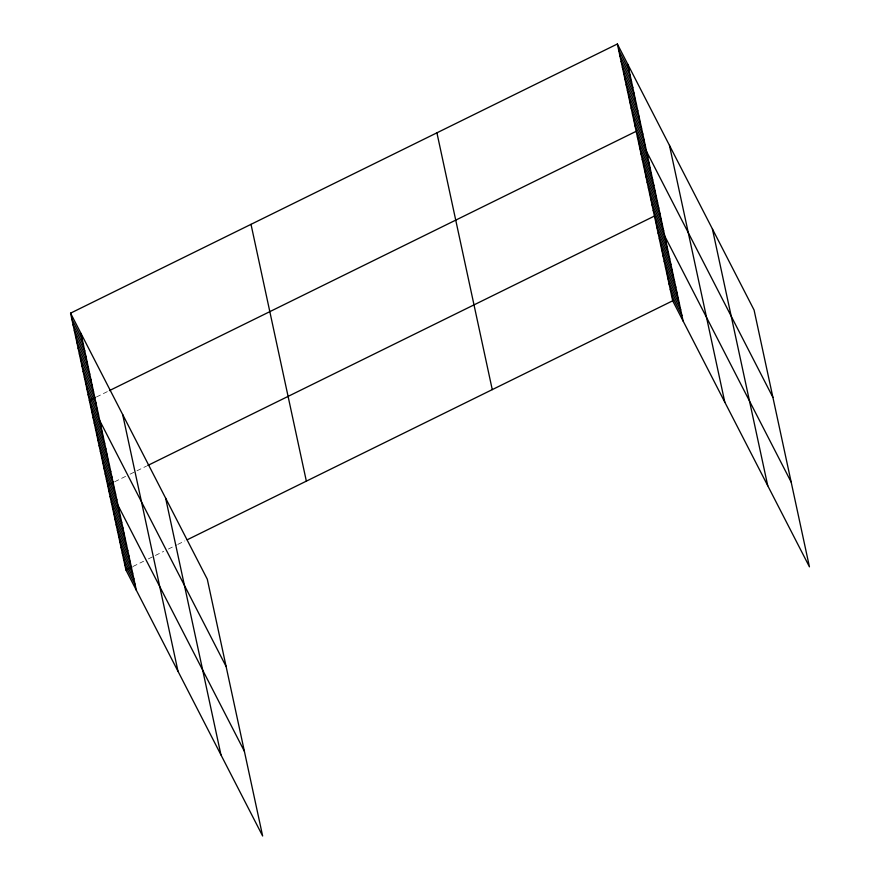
<?xml version="1.0" encoding="UTF-8"?>
<svg xmlns="http://www.w3.org/2000/svg" width="880" height="880" viewBox="0 0 880 880"><rect width="100%" height="100%" fill="white"/><g stroke="black" fill="none" stroke-linecap="round" stroke-linejoin="round"><path stroke-width="0.66" stroke-dasharray="4.4 3.3" d="M96.459 396.99L109.439 390.599M114.73 481.734L126.522 475.926M130.053 474.188L146.564 466.059M132.99 566.478L143.605 561.253M148.324 558.932L154.22 556.028M155.397 555.445L163.658 551.386M168.366 549.054L176.627 544.995M177.804 544.412L184.877 540.936"/><path stroke-width="1.32" d="M70.565 313.159L207.295 579.205L262.636 836L125.917 569.954L70.565 313.159L617.364 44L754.083 310.046L809.435 566.841L672.705 300.795L617.364 44M95.282 397.573L89.386 400.477L226.116 666.512M109.439 390.599L636.174 131.307L772.904 397.353M113.542 482.317L107.646 485.21L244.376 751.256M147.752 465.476L654.445 216.051L791.164 482.097M125.917 569.954L131.813 567.061M187.242 539.77L672.705 300.795M618.618 49.819L629.035 70.092M619.872 55.638L630.289 75.911M621.126 61.457L631.543 81.73M622.38 67.287L632.797 87.56M623.634 73.106L634.051 93.379M624.888 78.925L635.305 99.198M626.142 84.744L636.559 105.017M627.396 90.563L637.813 110.836M628.65 96.382L639.067 116.655M629.904 102.212L640.321 122.485M631.158 108.031L641.575 128.304M632.412 113.85L642.829 134.123M633.666 119.669L644.083 139.942M634.92 125.488L645.337 145.761M637.395 136.961L647.812 157.234M638.616 142.615L649.033 162.888M639.826 148.258L650.243 168.531M641.047 153.912L651.464 174.185M642.268 159.555L652.685 179.828M643.478 165.209L653.906 185.482M644.699 170.863L655.116 191.136M645.92 176.506L656.337 196.779M647.13 182.16L657.558 202.433M648.351 187.803L658.768 208.076M649.572 193.457L659.989 213.73M650.793 199.111L661.21 219.384M652.003 204.754L662.42 225.027M653.224 210.408L663.641 230.681M655.655 221.705L666.072 241.978M656.876 227.359L667.293 247.621M658.097 233.002L668.514 253.275M659.307 238.656L669.724 258.929M660.528 244.299L670.945 264.572M661.749 249.953L672.166 270.226M662.959 255.607L673.387 275.869M664.18 261.25L674.597 281.523M665.401 266.904L675.818 287.177M666.622 272.547L677.039 292.82M667.832 278.201L678.249 298.474M669.053 283.855L679.47 304.117M670.274 289.498L680.691 309.771M671.484 295.152L681.901 315.425M71.819 318.978L82.247 339.251M73.073 324.797L83.501 345.07M74.327 330.627L84.755 350.889M75.592 336.446L86.009 356.719M76.846 342.265L87.263 362.538M78.1 348.084L88.517 368.357M79.354 353.903L89.771 374.176M80.608 359.722L91.025 379.995M81.862 365.552L92.279 385.814M83.116 371.371L93.533 391.644M84.37 377.19L94.787 397.463M85.624 383.009L96.041 403.282M86.878 388.828L97.295 409.101M88.132 394.647L98.549 414.92M90.607 406.12L101.024 426.393M91.817 411.774L102.245 432.047M93.038 417.417L103.455 437.69M94.259 423.071L104.676 443.344M95.469 428.714L105.897 448.987M96.69 434.368L107.107 454.641M97.911 440.022L108.328 460.295M99.132 445.665L109.549 465.938M100.342 451.319L110.759 471.592M101.563 456.962L111.98 477.235M102.784 462.616L113.201 482.889M103.994 468.27L114.411 488.543M105.215 473.913L115.632 494.186M106.436 479.567L116.853 499.84M108.867 490.864L119.284 511.137M110.088 496.518L120.505 516.791M111.298 502.161L121.726 522.434M112.519 507.815L122.936 528.088M113.74 513.458L124.157 533.731M114.961 519.112L125.378 539.385M116.171 524.766L126.588 545.039M117.392 530.409L127.809 550.682M118.613 536.063L129.03 556.336M119.823 541.706L130.24 561.979M121.044 547.36L131.461 567.633M122.265 553.014L132.682 573.287M123.475 558.657L133.892 578.93M124.696 564.311L135.113 584.584M712.404 228.932L767.745 485.738M669.46 145.376L724.801 402.171M627.781 64.273L683.122 321.068M436.92 132.825L492.261 389.62M251.009 224.334L306.35 481.14M165.616 498.102L220.957 754.897M122.672 414.535L178.013 671.33M80.982 333.432L136.334 590.227"/></g></svg>
